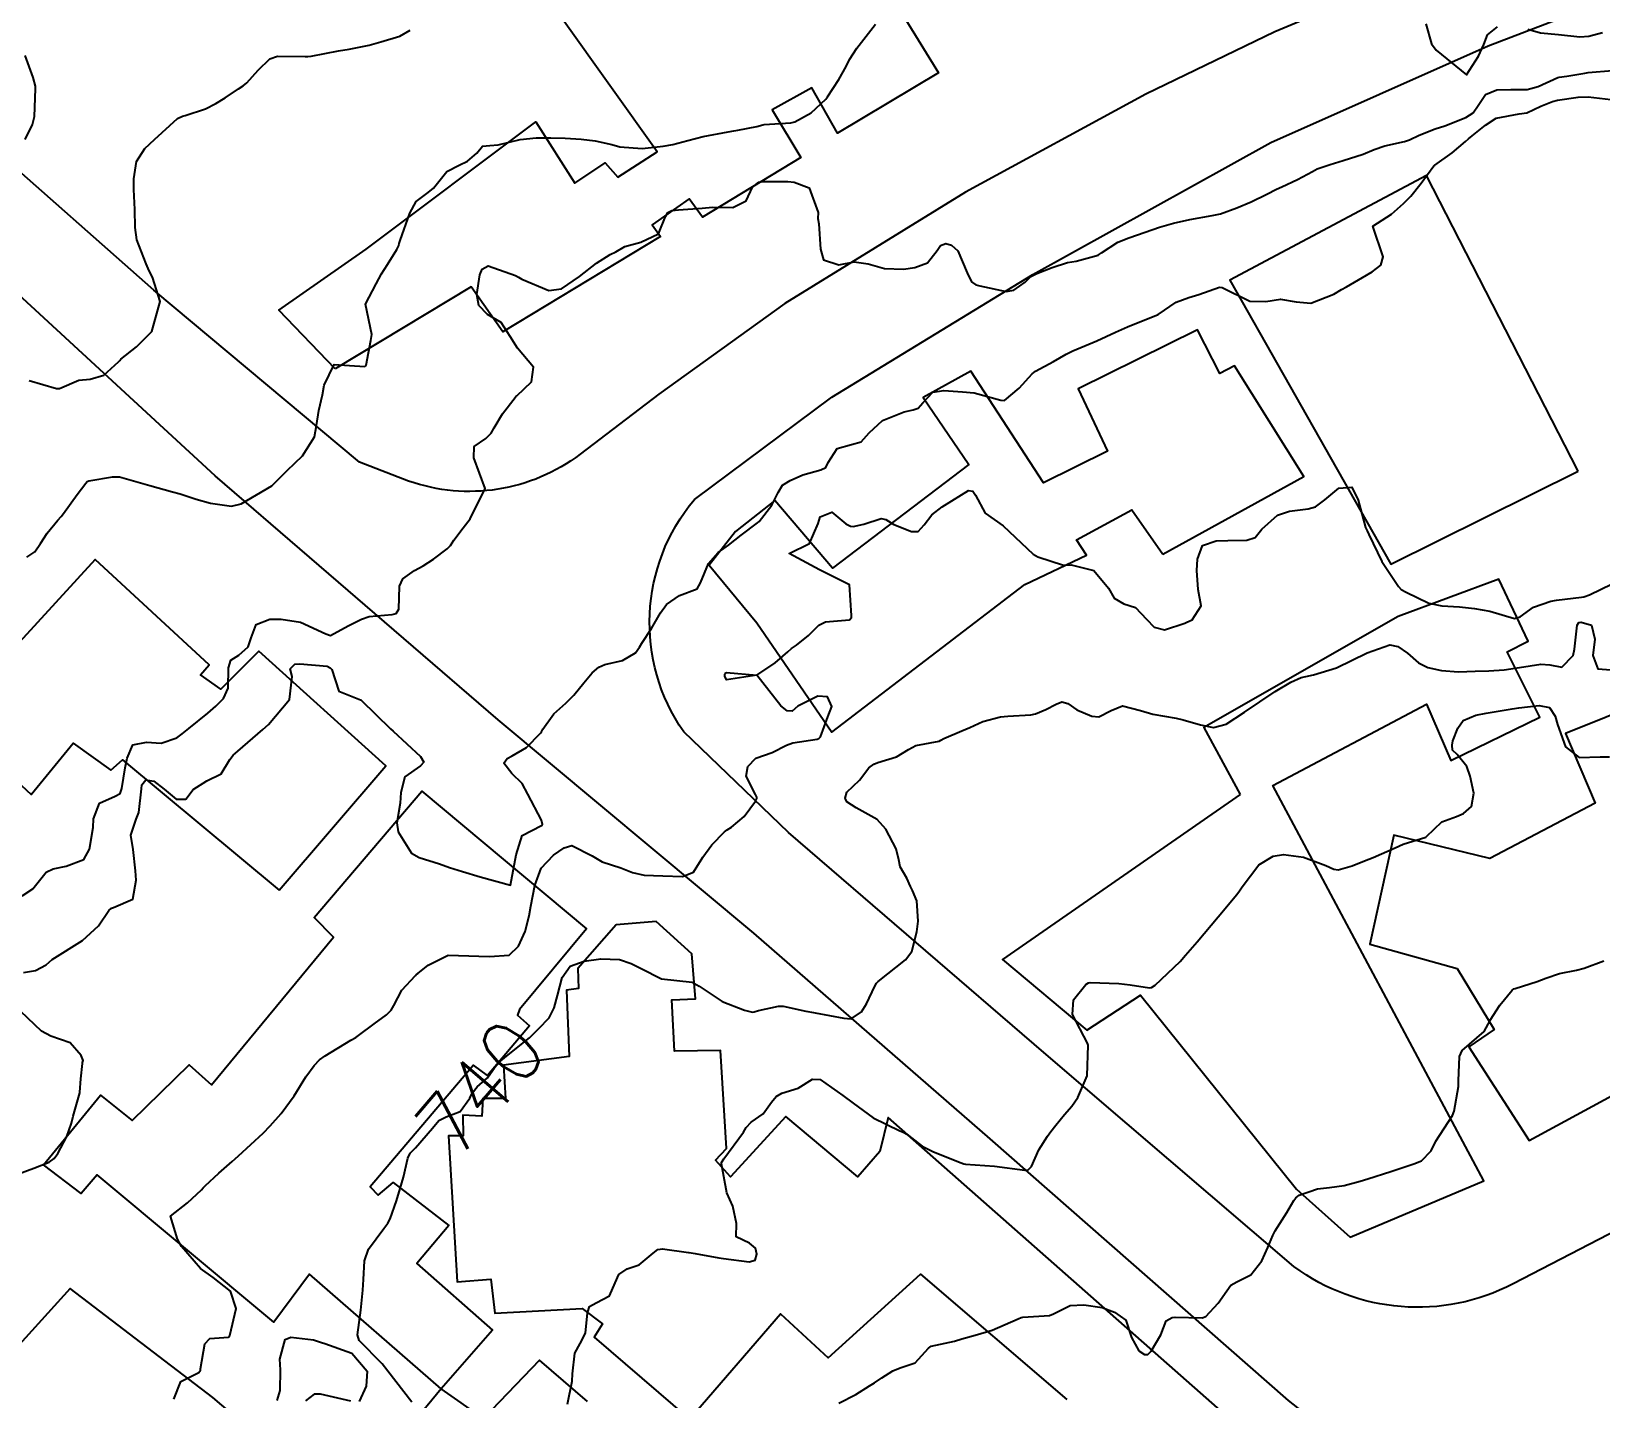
# Model space of a CAD drawing. Header units: metres. Extents: x 318500 to 325275, y 7408834 to 7428799.
# Drawn here: x 320408.5 to 320511.4, y 7414224 to 7414313.7 of the extents above; entities that cross this region are included whole.
import ezdxf
from ezdxf.enums import TextEntityAlignment as Align

# ---------------------------------------------------------------- set-up
doc = ezdxf.new("R2010")
doc.units = ezdxf.units.M
doc.header["$MEASUREMENT"] = 0
for name, color, linetype in [('Cotas', 45, 'Continuous'), ('Curvas de Nivel 1m', 11, 'Continuous'), ('Curvas de Nivel 5m', 15, 'Continuous'), ('Edificações', 30, 'Continuous'), ('Linha Férrea', 20, 'Continuous'), ('Vias Primárias', 230, 'Continuous')]:
    doc.layers.add(name, color=color, linetype=linetype)
doc.styles.add('Style-STANDARD', font='STANDARD.shx')

msp = doc.modelspace()

# ---------------------------------------------------------------- linework, layer by layer
at = {"layer": 'Curvas de Nivel 1m', "flags": 128}
for points, elevation in [([(320408.18, 7414279.18), (320408.71, 7414279.53), (320409.08, 7414280.06), (320409.52, 7414280.74), (320410.21, 7414281.61), (320410.42, 7414281.84), (320410.58, 7414282.04), (320411.49, 7414283.29), (320412.05, 7414284.02), (320412.13, 7414284.13), (320412.24, 7414284.18), (320413.8, 7414284.44), (320414.25, 7414284.45), (320415.95, 7414283.97), (320416.24, 7414283.87), (320417.74, 7414283.45), (320418.23, 7414283.32), (320419.28, 7414282.98), (320420.23, 7414282.71), (320421.6, 7414282.53), (320422.23, 7414282.67), (320424.24, 7414283.86), (320425.26, 7414284.85), (320426.27, 7414285.83), (320427.05, 7414287.07), (320427.18, 7414287.82), (320427.33, 7414288.8), (320427.57, 7414289.82), (320427.69, 7414290.45), (320428.35, 7414291.81), (320430.35, 7414291.69), (320430.41, 7414291.72), (320430.45, 7414291.78), (320430.75, 7414293.4), (320430.82, 7414293.78), (320430.4, 7414295.78), (320431.1, 7414297.1), (320431.44, 7414297.77), (320431.84, 7414298.37), (320432.45, 7414299.36), (320432.58, 7414299.63), (320432.61, 7414299.76), (320432.66, 7414299.95), (320433.3, 7414301.75), (320433.73, 7414302.51), (320434.5, 7414303.1), (320434.85, 7414303.38), (320435.12, 7414303.72), (320435.74, 7414304.49), (320436.53, 7414304.9), (320437.08, 7414305.15), (320437.7, 7414305.69), (320438.08, 7414306.15), (320438.55, 7414306.19), (320439.11, 7414306.23), (320440.55, 7414306.57), (320441.6, 7414306.68), (320442.55, 7414306.68), (320443.5, 7414306.66), (320444.55, 7414306.61), (320445.46, 7414306.49), (320446.55, 7414306.25), (320447.09, 7414306.1), (320448.54, 7414305.98), (320449.92, 7414306.15), (320450.55, 7414306.26), (320451.55, 7414306.51), (320452.55, 7414306.78), (320454.18, 7414307.09), (320454.56, 7414307.15), (320454.82, 7414307.2), (320456.06, 7414307.44), (320456.46, 7414307.54), (320456.56, 7414307.56), (320458.31, 7414307.67), (320458.56, 7414307.73), (320459.63, 7414308.34), (320460.59, 7414309.22), (320460.66, 7414309.31), (320460.7, 7414309.38), (320461.46, 7414310.52), (320461.93, 7414311.37), (320462.16, 7414311.83), (320462.63, 7414312.57), (320463.24, 7414313.35), (320463.85, 7414314.15)], 736), ([(320499.97, 7414314.17), (320500.34, 7414312.85), (320500.64, 7414312.44), (320502.62, 7414310.82), (320503.41, 7414312.04), (320503.77, 7414312.81), (320504.01, 7414313.45), (320504.66, 7414313.97)], 736), ([(320506.66, 7414313.82), (320507.49, 7414313.58), (320508.66, 7414313.46), (320510.06, 7414313.32), (320510.66, 7414313.35), (320511.56, 7414313.6)], 736), ([(320408.06, 7414306.57), (320408.55, 7414307.56), (320408.67, 7414308.08), (320408.75, 7414309.91), (320408.74, 7414310.08), (320408.6, 7414310.64), (320408.06, 7414312.09)], 734), ([(320407.88, 7414256.95), (320408.56, 7414257.4), (320409.1, 7414258.06), (320409.44, 7414258.51), (320409.91, 7414258.72), (320410.76, 7414258.89), (320411.91, 7414259.33), (320412.28, 7414260.01), (320412.52, 7414261.43), (320412.56, 7414262.01), (320412.94, 7414263.03), (320413.97, 7414263.5), (320414.3, 7414263.66), (320414.41, 7414263.99), (320414.63, 7414265.34), (320414.77, 7414265.98), (320415.14, 7414266.85), (320416.02, 7414267.04), (320417, 7414266.97), (320418.02, 7414267.32), (320418.37, 7414267.59), (320418.8, 7414267.93), (320420.05, 7414268.94), (320420.57, 7414269.39), (320421.09, 7414269.9), (320421.39, 7414270.58), (320421.41, 7414271.9), (320421.56, 7414272.42), (320422.09, 7414272.75), (320422.69, 7414273.29), (320422.89, 7414273.88), (320423.23, 7414274.76), (320424.13, 7414275.1), (320424.87, 7414275.11), (320426.13, 7414274.91), (320427.79, 7414274.14), (320428.11, 7414274.03), (320429.25, 7414274.66), (320430.13, 7414275.11), (320430.63, 7414275.27), (320432.14, 7414275.42), (320432.41, 7414275.47), (320432.58, 7414275.75), (320432.62, 7414277.28), (320432.84, 7414277.74), (320433.62, 7414278.29), (320434.17, 7414278.6), (320434.86, 7414279.04), (320435.76, 7414279.71), (320435.97, 7414279.93), (320436.2, 7414280.29), (320436.81, 7414281.09), (320437.26, 7414281.68), (320438.24, 7414283.67), (320437.5, 7414285.68), (320437.53, 7414286.43), (320438.29, 7414286.97), (320438.65, 7414287.31), (320438.83, 7414287.66), (320439.39, 7414288.58), (320440.22, 7414289.65), (320440.26, 7414289.71), (320440.32, 7414289.77), (320441.29, 7414290.68), (320441.42, 7414291.63), (320440.37, 7414292.89), (320439.88, 7414293.66), (320439.29, 7414294.57), (320438.39, 7414295.09), (320437.84, 7414295.69), (320437.69, 7414296.4), (320437.89, 7414297.69), (320438.04, 7414298.08), (320438.44, 7414298.29), (320440.23, 7414297.65), (320440.43, 7414297.55), (320440.66, 7414297.42), (320442.42, 7414296.68), (320443.25, 7414296.78), (320444.43, 7414297.6), (320445.55, 7414298.47), (320446.45, 7414299.03), (320446.81, 7414299.21), (320447.42, 7414299.56), (320448.46, 7414299.84), (320449.62, 7414300.38), (320450.08, 7414301.52), (320450.23, 7414301.78), (320450.49, 7414301.93), (320450.94, 7414301.97), (320452.49, 7414302.08), (320453.16, 7414302.15), (320454.49, 7414302.11), (320455.38, 7414302.56), (320455.79, 7414303.45), (320456.19, 7414303.77), (320456.52, 7414303.83), (320458.11, 7414303.82), (320458.52, 7414303.78), (320459.51, 7414303.4), (320460.1, 7414301.78), (320460.08, 7414301.39), (320460.14, 7414301.05), (320460.25, 7414299.38), (320460.45, 7414298.68), (320461.46, 7414298.36), (320462.45, 7414298.55), (320463.37, 7414298.42), (320464.44, 7414298.12), (320465.69, 7414298.06), (320466.44, 7414298.17), (320467.26, 7414298.48), (320467.89, 7414299.29), (320468.12, 7414299.63), (320468.46, 7414299.76), (320468.83, 7414299.64), (320469.25, 7414299.27), (320469.86, 7414297.84), (320470.15, 7414297.25), (320470.43, 7414297.04), (320470.7, 7414296.98), (320472.42, 7414296.61), (320472.94, 7414296.7), (320473.68, 7414297.21), (320474.04, 7414297.6), (320474.44, 7414297.78), (320475.44, 7414298.19), (320476.45, 7414298.5), (320477.01, 7414298.6), (320478.46, 7414299), (320478.55, 7414299.05), (320478.68, 7414299.14), (320479.75, 7414299.84), (320480.47, 7414300.13), (320482.06, 7414300.68), (320482.48, 7414300.82), (320483.4, 7414301.08), (320484.48, 7414301.32), (320485.95, 7414301.59), (320486.49, 7414301.71), (320487.56, 7414302.09), (320488.5, 7414302.49), (320489.52, 7414302.99), (320490.17, 7414303.33), (320490.52, 7414303.48), (320491.54, 7414303.96), (320492.53, 7414304.49), (320492.84, 7414304.65), (320493.69, 7414304.94), (320494.54, 7414305.2), (320495.84, 7414305.62), (320496.56, 7414305.93), (320497.28, 7414306.17), (320498.56, 7414306.44), (320498.89, 7414306.55), (320499.53, 7414306.87), (320500.57, 7414307.28), (320501.21, 7414307.48), (320502.58, 7414308.02), (320503.06, 7414308.34), (320503.4, 7414308.81), (320503.88, 7414309.53), (320504.61, 7414309.83), (320505.54, 7414309.85), (320506.61, 7414309.87), (320507.32, 7414310.05), (320508.62, 7414310.64), (320508.7, 7414310.66), (320509.2, 7414310.73), (320510.4, 7414310.94), (320510.62, 7414310.97), (320512.21, 7414311.11)], 737), ([(320407.96, 7414251.92), (320408.74, 7414252.06), (320409.45, 7414252.43), (320409.83, 7414252.77), (320411.84, 7414254.02), (320412.88, 7414254.98), (320413.55, 7414255.99), (320413.73, 7414256.14), (320413.87, 7414256.19), (320415.14, 7414256.72), (320415.36, 7414257.98), (320415.3, 7414258.58), (320415.16, 7414259.98), (320415, 7414260.92), (320415.34, 7414261.98), (320415.53, 7414262.41), (320415.69, 7414263.97), (320415.73, 7414264.23), (320415.99, 7414264.57), (320416.51, 7414264.48), (320417.18, 7414263.95), (320417.97, 7414263.3), (320418.6, 7414263.3), (320419.1, 7414263.92), (320419.99, 7414264.5), (320420.93, 7414264.96), (320421.5, 7414265.9), (320421.71, 7414266.18), (320422.01, 7414266.45), (320423.65, 7414267.87), (320424.04, 7414268.2), (320425.4, 7414269.84), (320425.58, 7414271.34), (320425.45, 7414271.84), (320425.76, 7414272.16), (320426.09, 7414272.18), (320427.89, 7414272.01), (320428.08, 7414271.92), (320428.18, 7414271.81), (320428.65, 7414270.38), (320430.06, 7414269.81), (320430.09, 7414269.81), (320430.12, 7414269.78), (320432.03, 7414267.91), (320432.21, 7414267.75), (320434.01, 7414266.1), (320434.22, 7414265.73), (320434, 7414265.47), (320432.97, 7414264.76), (320432.72, 7414263.74), (320432.67, 7414263.04), (320432.45, 7414261.74), (320432.54, 7414261.14), (320433.41, 7414259.74), (320433.92, 7414259.47), (320435.24, 7414259.04), (320435.91, 7414258.81), (320436.76, 7414258.54), (320437.91, 7414258.2), (320439.9, 7414257.65), (320440.29, 7414259.64), (320440.68, 7414260.9), (320441.95, 7414261.56), (320441.99, 7414261.58), (320442.01, 7414261.62), (320441.95, 7414261.92), (320441.05, 7414263.63), (320440.67, 7414264.32), (320439.99, 7414264.98), (320439.48, 7414265.66), (320439.69, 7414265.97), (320440.01, 7414266.14), (320440.96, 7414266.69), (320441.88, 7414267.62), (320441.94, 7414267.71), (320442.03, 7414267.89), (320442.76, 7414268.89), (320443.53, 7414269.6), (320444.07, 7414270.11), (320444.73, 7414270.93), (320445.26, 7414271.58), (320445.7, 7414271.96), (320446.09, 7414272.12), (320447.25, 7414272.39), (320448.1, 7414272.9), (320448.37, 7414273.27), (320448.52, 7414273.53), (320449.15, 7414274.5), (320449.76, 7414275.52), (320450.15, 7414276.07), (320451, 7414276.66), (320452.16, 7414277.1), (320452.37, 7414277.49), (320452.89, 7414278.76), (320453.53, 7414279.47), (320453.91, 7414279.75), (320454.2, 7414279.96), (320455.04, 7414280.62), (320456.12, 7414281.43), (320456.22, 7414281.52), (320457.06, 7414282.59), (320457.47, 7414283.42), (320457.76, 7414283.9), (320458.25, 7414284.2), (320459.08, 7414284.58), (320460.26, 7414284.9), (320460.59, 7414285.05), (320460.76, 7414285.38), (320461.35, 7414286.3), (320462.29, 7414286.56), (320462.91, 7414286.73), (320463.44, 7414287.34), (320464.31, 7414288.14), (320465.73, 7414288.72), (320466.32, 7414288.84), (320466.66, 7414288.95), (320466.96, 7414289.29), (320467.62, 7414290), (320468.33, 7414290.11), (320469.56, 7414290.03), (320470.33, 7414289.95), (320472.07, 7414289.48), (320472.32, 7414289.46), (320473.28, 7414290.26), (320474.13, 7414291.2), (320474.25, 7414291.3), (320474.35, 7414291.37), (320475.53, 7414292.02), (320476.37, 7414292.5), (320476.81, 7414292.72), (320477.86, 7414293.15), (320478.38, 7414293.36), (320479.59, 7414293.93), (320480.39, 7414294.29), (320482.4, 7414295.09), (320483.59, 7414295.9), (320484.42, 7414296.22), (320485.07, 7414296.4), (320486.43, 7414296.89), (320486.6, 7414296.87), (320488.41, 7414295.98), (320489.46, 7414295.94), (320490.42, 7414296.11), (320491.46, 7414295.93), (320492.42, 7414295.85), (320493.93, 7414296.44), (320494.43, 7414296.73), (320494.76, 7414296.92), (320495.81, 7414297.53), (320496.44, 7414297.89), (320497.01, 7414298.33), (320497.16, 7414298.89), (320496.49, 7414300.9), (320497.7, 7414301.69), (320498.5, 7414302.37), (320498.97, 7414302.87), (320499.66, 7414303.72), (320500.48, 7414304.85), (320500.51, 7414304.88), (320500.54, 7414304.9), (320501.69, 7414305.7), (320502.56, 7414306.44), (320502.75, 7414306.63), (320502.99, 7414306.82), (320503.88, 7414307.51), (320504.58, 7414307.98), (320506.08, 7414308.27), (320506.59, 7414308.34), (320507.51, 7414308.76), (320508.27, 7414309.07), (320508.6, 7414309.17), (320509.96, 7414309.36), (320510.6, 7414309.37), (320512.1, 7414309.2)], 738), ([(320417.83, 7414223.93), (320418.29, 7414225.09), (320419.47, 7414225.67), (320419.56, 7414225.82), (320419.57, 7414225.91), (320419.85, 7414227.55), (320420.18, 7414227.9), (320421.41, 7414227.99), (320421.5, 7414228.09), (320421.91, 7414229.88), (320421.54, 7414231.01), (320420.41, 7414231.9), (320419.56, 7414232.5), (320418.32, 7414233.93), (320418.07, 7414234.42), (320417.6, 7414235.94), (320418.72, 7414236.81), (320419.63, 7414237.66), (320419.75, 7414237.78), (320419.87, 7414237.91), (320420.78, 7414238.76), (320421.65, 7414239.52), (320421.85, 7414239.69), (320422.07, 7414239.88), (320423.68, 7414241.37), (320424.14, 7414241.85), (320424.86, 7414242.67), (320425.71, 7414243.83), (320426.48, 7414245.07), (320427.02, 7414245.82), (320427.37, 7414246.18), (320427.75, 7414246.46), (320429.44, 7414247.47), (320429.76, 7414247.66), (320429.93, 7414247.78), (320430.97, 7414248.56), (320431.78, 7414249.14), (320432.09, 7414249.44), (320432.25, 7414249.75), (320432.78, 7414250.76), (320433.67, 7414251.73), (320433.75, 7414251.8), (320433.82, 7414251.86), (320434.51, 7414252.4), (320435.83, 7414253.05), (320437.17, 7414253.02), (320437.83, 7414253), (320438.54, 7414252.96), (320439.83, 7414253.06), (320440.43, 7414253.64), (320440.88, 7414254.61), (320441.13, 7414255.63), (320441.24, 7414256.27), (320441.5, 7414257.63), (320441.91, 7414258.77), (320442.72, 7414259.61), (320443.44, 7414260.09), (320443.93, 7414260.25), (320445.27, 7414259.58), (320445.92, 7414259.17), (320447.15, 7414258.79), (320447.91, 7414258.47), (320448.67, 7414258.3), (320449.91, 7414258.27), (320451.2, 7414258.21), (320451.91, 7414258.51), (320452.53, 7414259.48), (320453.11, 7414260.29), (320453.95, 7414261.14), (320454.13, 7414261.27), (320454.4, 7414261.45), (320455.24, 7414262.16), (320455.98, 7414263.16), (320456.06, 7414263.34), (320456.06, 7414263.43), (320455.98, 7414263.59), (320455.36, 7414264.81), (320455.47, 7414265.44), (320456.01, 7414265.99), (320457.08, 7414266.35), (320458.02, 7414266.83), (320458.43, 7414267), (320460.03, 7414267.23), (320460.13, 7414267.28), (320460.24, 7414267.38), (320460.73, 7414268.69), (320460.99, 7414269.37), (320460.7, 7414270), (320460.07, 7414270.06), (320458.76, 7414269.4), (320458.39, 7414269.07), (320458.06, 7414269.08), (320457.64, 7414269.41), (320456.08, 7414271.43), (320454.08, 7414271.13), (320453.98, 7414271.36), (320453.97, 7414271.46), (320453.99, 7414271.55), (320454.08, 7414271.61), (320456.08, 7414271.43), (320457.28, 7414272.23), (320458.1, 7414272.95), (320458.34, 7414273.17), (320458.67, 7414273.4), (320459.47, 7414274.04), (320460.13, 7414274.71), (320460.57, 7414274.94), (320462.14, 7414275.06), (320462.27, 7414275.22), (320462.28, 7414275.35), (320462.16, 7414277.35), (320460.17, 7414278.35), (320458.19, 7414279.41), (320459.52, 7414280.07), (320460.1, 7414281.38), (320460.22, 7414281.82), (320460.98, 7414282.12), (320461.91, 7414281.35), (320462.22, 7414281.21), (320462.38, 7414281.19), (320463.08, 7414281.34), (320464.22, 7414281.7), (320464.53, 7414281.64), (320465.05, 7414281.32), (320466.21, 7414280.85), (320466.65, 7414280.85), (320467.05, 7414281.29), (320467.55, 7414281.96), (320468.23, 7414282.48), (320469.49, 7414283.26), (320469.95, 7414283.55), (320470.24, 7414283.51), (320470.41, 7414283.25), (320471.06, 7414282.07), (320472.22, 7414281.22), (320474.19, 7414279.38), (320474.5, 7414279.2), (320476.18, 7414278.64), (320476.69, 7414278.66), (320478.18, 7414278.29), (320479.14, 7414277.13), (320479.51, 7414276.48), (320480.15, 7414276.11), (320480.92, 7414275.87), (320481.64, 7414275.1), (320482.13, 7414274.59), (320482.81, 7414274.4), (320484.14, 7414274.85), (320484.28, 7414274.91), (320484.64, 7414275.05), (320485.23, 7414275.97), (320485.03, 7414277.05), (320484.94, 7414278.29), (320484.99, 7414279.05), (320485.31, 7414279.94), (320486.21, 7414280.25), (320486.97, 7414280.26), (320488.21, 7414280.28), (320488.76, 7414280.46), (320489.19, 7414281), (320490.23, 7414281.93), (320491.01, 7414282.19), (320492.24, 7414282.34), (320492.72, 7414282.48), (320493.34, 7414282.94), (320494.26, 7414283.69), (320495.11, 7414283.77), (320495.51, 7414282.91), (320496, 7414281.12), (320496.11, 7414280.9), (320496.22, 7414280.67), (320497.08, 7414278.89), (320498.17, 7414277.24), (320498.35, 7414277.06), (320498.67, 7414276.87), (320500.16, 7414276.15), (320501.02, 7414275.98), (320502.16, 7414275.91), (320503.16, 7414275.81), (320504.15, 7414275.63), (320505.77, 7414275.15), (320506.15, 7414275.25), (320507.02, 7414275.89), (320508.16, 7414276.28), (320508.54, 7414276.36), (320510.17, 7414276.54), (320510.33, 7414276.56), (320510.69, 7414276.71), (320512.18, 7414277.42)], 739), ([(320443.64, 7414223.59), (320443.95, 7414225.1), (320443.98, 7414225.58), (320444.14, 7414226.93), (320444.49, 7414227.58), (320444.83, 7414228.25), (320444.96, 7414229.58), (320445.09, 7414230.01), (320445.53, 7414230.25), (320446.4, 7414230.7), (320446.78, 7414231.55), (320447.01, 7414232.1), (320447.56, 7414232.48), (320448.36, 7414232.73), (320449.26, 7414233.51), (320449.58, 7414233.75), (320449.87, 7414233.79), (320451.58, 7414233.55), (320451.63, 7414233.54), (320452.03, 7414233.48), (320453.58, 7414233.2), (320453.88, 7414233.15), (320455.57, 7414232.94), (320455.95, 7414233.05), (320456.08, 7414233.43), (320455.99, 7414233.83), (320455.59, 7414234.15), (320454.72, 7414234.57), (320454.74, 7414235.44), (320454.49, 7414236.58), (320454.11, 7414237.45), (320453.76, 7414239.36), (320453.75, 7414239.46), (320453.9, 7414239.7), (320455.2, 7414241.44), (320455.38, 7414241.74), (320455.69, 7414242.09), (320456.48, 7414242.64), (320457.03, 7414243.42), (320457.34, 7414243.79), (320457.72, 7414243.99), (320458.79, 7414244.32), (320459.73, 7414244.93), (320460.22, 7414244.89), (320461.72, 7414243.85), (320462.39, 7414243.34), (320463.7, 7414242.38), (320465.45, 7414241.53), (320465.68, 7414241.44), (320465.92, 7414241.3), (320466.92, 7414240.52), (320467.67, 7414240.15), (320469.48, 7414239.43), (320469.66, 7414239.36), (320469.76, 7414239.35), (320471.66, 7414239.22), (320473.66, 7414238.95), (320473.88, 7414238.96), (320474.09, 7414239.19), (320474.57, 7414240.28), (320475.13, 7414241.18), (320475.36, 7414241.49), (320475.69, 7414241.9), (320476.26, 7414242.6), (320476.74, 7414243.15), (320477.14, 7414243.72), (320477.74, 7414245.14), (320477.81, 7414247.14), (320477.76, 7414247.29), (320476.78, 7414249.16), (320476.84, 7414250.12), (320477.66, 7414251.14), (320477.82, 7414251.23), (320477.94, 7414251.26), (320479.82, 7414251.19), (320480.56, 7414251.1), (320481.82, 7414250.92), (320481.96, 7414250.94), (320482.2, 7414251.08), (320483.84, 7414252.65), (320484.2, 7414253.05), (320484.95, 7414253.94), (320485.87, 7414255.03), (320486.79, 7414256.12), (320487.53, 7414257.01), (320487.69, 7414257.22), (320487.91, 7414257.55), (320489, 7414258.99), (320489.94, 7414259.56), (320490.63, 7414259.66), (320491.94, 7414259.48), (320493.39, 7414258.94), (320493.93, 7414258.71), (320494.2, 7414258.65), (320495.13, 7414258.91), (320495.93, 7414259.25), (320496.5, 7414259.46), (320497.94, 7414260.11), (320498.47, 7414260.34), (320499.95, 7414260.81), (320500, 7414260.85), (320501, 7414261.8), (320501.97, 7414262.16), (320502.44, 7414262.35), (320502.96, 7414262.81), (320503.11, 7414263.68), (320502.86, 7414264.81), (320502.65, 7414265.44), (320502.02, 7414266.23), (320501.71, 7414266.51), (320501.68, 7414266.83), (320501.74, 7414267.12), (320502.05, 7414267.95), (320502.42, 7414268.45), (320503.24, 7414268.81), (320503.92, 7414268.94), (320504.06, 7414268.96), (320505.62, 7414269.22), (320506.07, 7414269.28), (320507.4, 7414269.43), (320508.07, 7414269.3), (320508.45, 7414268.74), (320508.6, 7414268.19), (320509.12, 7414266.73), (320510.02, 7414266.02), (320511.39, 7414266.07), (320512.02, 7414266.08)], 741), ([(320461.44, 7414223.65), (320462.56, 7414224.23), (320463.46, 7414224.8), (320463.79, 7414225), (320464.27, 7414225.32), (320464.99, 7414225.79), (320465.48, 7414225.98), (320466.46, 7414226.31), (320467.33, 7414227.27), (320467.5, 7414227.39), (320469.04, 7414227.72), (320469.51, 7414227.89), (320470.39, 7414228.12), (320471.51, 7414228.45), (320473.21, 7414229.19), (320473.42, 7414229.29), (320473.52, 7414229.31), (320475.28, 7414229.42), (320475.53, 7414229.51), (320476.62, 7414230.07), (320477.53, 7414230.12), (320478.73, 7414229.93), (320479.53, 7414229.63), (320480.28, 7414229.1), (320480.64, 7414227.96), (320481.14, 7414227.09), (320481.5, 7414226.86), (320481.73, 7414226.86), (320481.95, 7414227.08), (320482.57, 7414228.14), (320482.93, 7414229.07), (320483.31, 7414229.28), (320483.52, 7414229.31), (320485.29, 7414229.26), (320485.52, 7414229.35), (320486.34, 7414230.22), (320486.9, 7414231.02), (320487.17, 7414231.4), (320487.56, 7414231.62), (320488.48, 7414232.09), (320489.2, 7414232.99), (320489.59, 7414233.87), (320489.92, 7414234.66), (320490.08, 7414234.97), (320490.84, 7414236.18), (320491.31, 7414236.95), (320491.44, 7414237.14), (320491.64, 7414237.3), (320492.86, 7414237.72), (320493.64, 7414237.82), (320494.61, 7414237.95), (320495.65, 7414238.23), (320496.15, 7414238.39), (320497.66, 7414238.87), (320499.17, 7414239.36), (320499.67, 7414239.57), (320500.3, 7414240.22), (320500.62, 7414240.84), (320501.71, 7414242.53), (320501.82, 7414242.82), (320502.11, 7414244.44), (320502.11, 7414244.81), (320502.16, 7414246.41), (320502.35, 7414246.81), (320503.78, 7414248.04), (320504.06, 7414248.52), (320504.19, 7414248.79), (320504.82, 7414249.77), (320505.62, 7414250.77), (320505.74, 7414250.85), (320505.82, 7414250.87), (320507.26, 7414251.32), (320507.83, 7414251.55), (320508.72, 7414251.85), (320509.84, 7414252.07), (320510.34, 7414252.2), (320511.63, 7414252.69)], 742), ([(320407.64, 7414238.71), (320408.63, 7414239.08), (320409.65, 7414239.47), (320409.98, 7414239.72), (320410.21, 7414240.04), (320410.8, 7414241.16), (320411.1, 7414242.03), (320411.22, 7414242.5), (320411.65, 7414244.02), (320411.66, 7414244.07), (320411.72, 7414244.94), (320411.82, 7414245.94), (320411.84, 7414246.02), (320411.87, 7414246.14), (320411.74, 7414246.48), (320411.03, 7414247.31), (320409.76, 7414247.74), (320409.15, 7414248.06), (320407.78, 7414249.37)], 738)]:
    msp.add_lwpolyline(points, dxfattribs=dict(at, elevation=elevation))
at = {"layer": 'Curvas de Nivel 5m', "flags": 128}
for points, elevation in [([(320408.33, 7414290.76), (320410.13, 7414290.25), (320410.32, 7414290.25), (320411.58, 7414290.78), (320412.33, 7414290.85), (320413.22, 7414291.12), (320414.2, 7414291.99), (320414.27, 7414292.08), (320414.35, 7414292.16), (320415.37, 7414292.98), (320416.38, 7414293.97), (320416.92, 7414295.96), (320416.42, 7414297.55), (320416.21, 7414297.97), (320416.01, 7414298.41), (320415.39, 7414299.99), (320415.28, 7414300.8), (320415.27, 7414301.99), (320415.2, 7414303.29), (320415.19, 7414303.99), (320415.37, 7414305.14), (320415.91, 7414305.98), (320416.55, 7414306.57), (320418.06, 7414307.95), (320418.39, 7414308.11), (320418.56, 7414308.16), (320419.9, 7414308.6), (320420.58, 7414308.94), (320421.18, 7414309.32), (320422.06, 7414309.9), (320422.38, 7414310.11), (320422.6, 7414310.29), (320423.36, 7414311.13), (320424.12, 7414311.87), (320424.62, 7414312.05), (320426.44, 7414312.03), (320426.62, 7414312.02), (320426.83, 7414312.05), (320428.63, 7414312.4), (320429.33, 7414312.5), (320430.63, 7414312.77), (320431.41, 7414312.99), (320432.64, 7414313.37), (320433.32, 7414313.75)], 735), ([(320433.44, 7414223.73), (320431.87, 7414225.75), (320431.48, 7414226.23), (320429.98, 7414227.77), (320429.87, 7414228.14), (320430.09, 7414229.77), (320430.23, 7414231.08), (320430.26, 7414231.77), (320430.34, 7414233), (320430.6, 7414233.76), (320431.59, 7414235.13), (320431.87, 7414235.48), (320432.01, 7414235.75), (320432.43, 7414236.93), (320432.66, 7414237.74), (320432.89, 7414238.49), (320433.18, 7414239.73), (320433.33, 7414240.07), (320433.67, 7414240.41), (320434.8, 7414241.71), (320435.2, 7414242.2), (320435.69, 7414242.44), (320436.6, 7414242.79), (320437.23, 7414243.68), (320437.39, 7414244), (320437.72, 7414244.41), (320438.39, 7414245), (320438.85, 7414245.66), (320439.27, 7414246.13), (320439.75, 7414246.51), (320441.16, 7414247.63), (320441.46, 7414247.93), (320441.77, 7414248.24), (320442.44, 7414248.95), (320442.77, 7414249.61), (320443, 7414250.4), (320443.29, 7414251.6), (320443.83, 7414252.34), (320444.74, 7414252.67), (320445.83, 7414252.82), (320447.06, 7414252.77), (320447.83, 7414252.51), (320448.48, 7414252.18), (320449.82, 7414251.51), (320451.82, 7414251.28), (320452.28, 7414251.02), (320453.8, 7414250.02), (320455.25, 7414249.44), (320455.79, 7414249.31), (320455.89, 7414249.33), (320456.17, 7414249.43), (320457.5, 7414249.71), (320457.79, 7414249.7), (320459.28, 7414249.39), (320459.79, 7414249.29), (320459.89, 7414249.28), (320461.78, 7414248.92), (320462.26, 7414248.87), (320462.94, 7414249.34), (320463.26, 7414249.87), (320463.82, 7414251.03), (320463.93, 7414251.22), (320464.04, 7414251.33), (320465.83, 7414252.74), (320466.23, 7414253.29), (320466.56, 7414254.58), (320466.66, 7414255.29), (320466.56, 7414256.62), (320466.28, 7414257.29), (320466.16, 7414257.56), (320465.91, 7414258.11), (320465.47, 7414258.86), (320465.38, 7414259.31), (320465.2, 7414260.04), (320464.54, 7414261.32), (320463.96, 7414261.96), (320462.59, 7414262.72), (320461.98, 7414263.11), (320461.86, 7414263.35), (320461.98, 7414263.75), (320462.81, 7414264.53), (320463.41, 7414265.34), (320463.74, 7414265.6), (320464.01, 7414265.7), (320465.24, 7414266.08), (320466.02, 7414266.56), (320466.51, 7414266.81), (320468.03, 7414267.1), (320468.14, 7414267.16), (320468.33, 7414267.27), (320469.52, 7414267.77), (320470.04, 7414268), (320470.9, 7414268.38), (320472.05, 7414268.69), (320472.53, 7414268.74), (320474.05, 7414268.82), (320474.35, 7414268.89), (320475.04, 7414269.18), (320475.71, 7414269.53), (320476.07, 7414269.67), (320476.48, 7414269.58), (320477.06, 7414269.15), (320478.05, 7414268.73), (320478.5, 7414268.69), (320479.32, 7414269.12), (320480.06, 7414269.41), (320481.24, 7414269.1), (320482.06, 7414268.87), (320483.59, 7414268.6), (320484.05, 7414268.5), (320485.18, 7414268.18), (320486.04, 7414268), (320486.86, 7414268.21), (320488.06, 7414269.01), (320490.07, 7414270.36), (320491.11, 7414270.97), (320491.78, 7414271.27), (320492.09, 7414271.35), (320492.59, 7414271.45), (320494.1, 7414271.92), (320496.11, 7414272.9), (320497.59, 7414273.41), (320498.12, 7414273.32), (320498.75, 7414272.87), (320499.47, 7414272.23), (320500.1, 7414271.94), (320500.99, 7414271.73), (320502.1, 7414271.65), (320503.2, 7414271.7), (320504.1, 7414271.71), (320505.1, 7414271.79), (320506.1, 7414271.94), (320507.5, 7414272.15), (320508.1, 7414272.1), (320508.88, 7414271.95), (320509.62, 7414272.72), (320509.71, 7414273.13), (320509.88, 7414274.72), (320509.99, 7414274.88), (320510.14, 7414274.9), (320510.82, 7414274.71), (320511.04, 7414273.79), (320510.91, 7414272.71), (320511.25, 7414271.85), (320512.1, 7414271.78)], 740), ([(320424.59, 7414223.84), (320424.8, 7414224.49), (320424.82, 7414225.84), (320424.77, 7414226.55), (320425.12, 7414227.84), (320425.5, 7414228), (320426.99, 7414227.82), (320427.5, 7414227.65), (320427.72, 7414227.58), (320429.49, 7414226.95), (320430.5, 7414225.76), (320430.45, 7414224.77), (320429.97, 7414223.77)], 740), ([(320429.44, 7414223.78), (320427.45, 7414224.25), (320427.02, 7414224.24), (320426.45, 7414223.82)], 740)]:
    msp.add_lwpolyline(points, dxfattribs=dict(at, elevation=elevation))
at = {"layer": 'Edificações'}
for points in [[(320428.4, 7414291.52), (320424.72, 7414295.37), (320430.44, 7414299.38), (320441.56, 7414307.73), (320444.14, 7414303.72), (320446.12, 7414305.04), (320446.95, 7414304.11), (320449.53, 7414305.76), (320443.31, 7414314.48), (320454.65, 7414321.19), (320454.6, 7414323), (320458.89, 7414325.75), (320467.98, 7414310.95), (320461.37, 7414306.99), (320459.67, 7414309.96), (320457.08, 7414308.53), (320458.95, 7414305.4), (320452.51, 7414301.48), (320451.63, 7414302.69), (320449.21, 7414300.99), (320449.76, 7414300.22), (320439.41, 7414293.95), (320437.32, 7414296.92), (320428.4, 7414291.52)], [(320509.96, 7414284.82), (320500, 7414304.21), (320487.11, 7414297.34), (320497.67, 7414278.71), (320509.96, 7414284.82)], [(320482.71, 7414279.36), (320491.96, 7414284.46), (320487.41, 7414291.72), (320486.45, 7414291.22), (320484.98, 7414294.09), (320477.15, 7414290.21), (320479.07, 7414286.12), (320474.88, 7414284.05), (320470.12, 7414291.37), (320466.99, 7414289.65), (320469.97, 7414285.26), (320461.03, 7414278.45), (320457.24, 7414282.89), (320454.66, 7414280.86), (320452.94, 7414278.64), (320456.08, 7414274.86), (320460.98, 7414267.68), (320473.66, 7414277.37), (320477.7, 7414279.3), (320477.05, 7414280.31), (320480.68, 7414282.28), (320482.71, 7414279.36)], [(320424.73, 7414257.32), (320431.72, 7414265.47), (320423.39, 7414273.01), (320420.91, 7414270.5), (320419.56, 7414271.46), (320420.15, 7414272.11), (320412.66, 7414279.03), (320405.08, 7414270.76), (320405.75, 7414270.17), (320403.87, 7414267.86), (320408.46, 7414263.6), (320411.22, 7414266.97), (320413.69, 7414265.2), (320414.45, 7414265.87), (320424.73, 7414257.32)], [(320487.78, 7414263.59), (320472.18, 7414252.78), (320477.72, 7414248.14), (320481.25, 7414250.44), (320491.47, 7414237.71), (320495, 7414234.56), (320503.76, 7414238.24), (320489.93, 7414264.19), (320500, 7414269.52), (320501.61, 7414265.84), (320507.45, 7414268.68), (320505.3, 7414272.97), (320506.68, 7414273.67), (320504.76, 7414277.73), (320498.15, 7414275.28), (320485.4, 7414267.99), (320487.78, 7414263.59)], [(320518.9, 7414248.04), (320529.76, 7414252.54), (320529.84, 7414254.71), (320522.47, 7414272.95), (320509.12, 7414267.6), (320511.06, 7414263.03), (320504.15, 7414259.39), (320497.86, 7414260.94), (320496.29, 7414253.77), (320502.02, 7414252.18), (320504.44, 7414248.18), (320502.78, 7414247.05), (320506.74, 7414240.9), (320515.81, 7414245.82), (320513.05, 7414250.64), (320514.1, 7414251.31), (320515.84, 7414252.1), (320518.02, 7414248.16), (320518.9, 7414248.04)], [(320435.36, 7414224.6), (320426.72, 7414232.12), (320424.39, 7414228.97), (320412.79, 7414238.65), (320411.75, 7414237.41), (320409.26, 7414239.29), (320413, 7414243.88), (320415.08, 7414242.21), (320418.83, 7414245.85), (320420.3, 7414244.54), (320428.3, 7414254.23), (320427.03, 7414255.53), (320434.09, 7414263.81), (320444.89, 7414254.79), (320440.5, 7414249.48), (320440.5, 7414249.48), (320440.36, 7414249.12), (320441.16, 7414248.41), (320438.4, 7414245.15), (320437.49, 7414245.84), (320430.7, 7414237.86), (320431.22, 7414237.31), (320432.21, 7414238.13), (320435.86, 7414235.31), (320433.76, 7414232.83), (320438.73, 7414228.44), (320435.36, 7414224.6)], [(320431.58, 7414214.49), (320420.38, 7414224.03), (320411.02, 7414231.19), (320403.68, 7414223.08), (320403.13, 7414223.07), (320400.98, 7414224.85), (320396.38, 7414219.91), (320408.04, 7414210.28), (320409.49, 7414211.72), (320412.84, 7414208.25), (320411.12, 7414206.24), (320417.64, 7414200.48), (320418.76, 7414201.88), (320419.72, 7414201.2), (320431.58, 7414214.49)]]:
    msp.add_lwpolyline(points, close=True, dxfattribs=at)
for points in [[(320493.48, 7414217), (320464.69, 7414242.41), (320464.13, 7414240.17), (320462.69, 7414238.5), (320457.98, 7414242.48), (320454.34, 7414238.5), (320453.35, 7414239.6), (320454.07, 7414240.36), (320453.69, 7414246.8), (320450.66, 7414246.76), (320450.66, 7414246.76), (320450.49, 7414250.13), (320452.04, 7414250.19), (320451.81, 7414253.15), (320449.46, 7414255.27), (320446.84, 7414255.04), (320444.32, 7414252.18), (320444.38, 7414250.87), (320443.58, 7414250.76), (320443.75, 7414246.4), (320439.46, 7414245.83), (320439.58, 7414243.66), (320438.09, 7414243.66), (320438.03, 7414242.49), (320436.78, 7414242.56), (320436.81, 7414241.2), (320435.84, 7414241.2), (320436.42, 7414231.63), (320438.61, 7414231.79), (320438.88, 7414229.56), (320444.62, 7414229.88), (320445.95, 7414228.86), (320445.4, 7414227.98), (320451.66, 7414222.6), (320457.63, 7414229.52), (320460.76, 7414226.63), (320466.8, 7414232.12), (320476.4, 7414223.9)], [(320444.95, 7414223.77), (320441.81, 7414226.49), (320438.14, 7414222.65), (320435.36, 7414224.6), (320433.41, 7414222.23)]]:
    msp.add_lwpolyline(points, dxfattribs=at)
at = {"layer": 'Linha Férrea'}
msp.add_lwpolyline([(320223.39, 7414139.11, -0.076005), (320320.44, 7414312, -0.027328), (320414.07, 7414419.91, -0.009752), (320494.14, 7414502.31), (320539.58, 7414547.56, -0.011191), (320630.31, 7414631.79), (320756.6, 7414744.3), (320803.26, 7414786.66, 0.019521), (320844.17, 7414825.78, 0.046857), (320912.06, 7414907.56, 0.028693), (320959.44, 7414990.44), (320996.91, 7415059.89, -0.026975), (321044.53, 7415137.19, -0.050883), (321124.04, 7415226.54, -0.025562), (321181.81, 7415273.24, -0.010464), (321204.93, 7415290.01), (321276, 7415340.1, 0.037465), (321348.3, 7415399.17, 0.070178), (321431.57, 7415506.43, 0.032105), (321468.49, 7415582.4, 0.011032), (321478.31, 7415606.63)], format="xyb", dxfattribs=at)
at = {"layer": 'Vias Primárias'}
for points in [[(320517.89, 7414325.29), (320490.06, 7414313.65), (320481.6, 7414309.56), (320469.76, 7414303.12), (320457.9, 7414295.81), (320449.63, 7414289.86), (320444.49, 7414285.94, -0.252628), (320433.22, 7414284.17), (320430.01, 7414285.4), (320416.51, 7414296.69), (320405.75, 7414306.18, -0.232451)], [(320525.68, 7414241.83), (320505.68, 7414231.48, -0.285797), (320491.31, 7414232.62), (320474.9, 7414246.67), (320458.15, 7414261.1), (320451.27, 7414267.71, -0.337809), (320451.97, 7414282.95), (320460.98, 7414289.67), (320474.18, 7414297.73), (320489.79, 7414306.39), (320504.05, 7414312.72), (320516.7, 7414317.58)], [(320506.2, 7414211.85), (320490.96, 7414223.84), (320471.38, 7414241), (320455.87, 7414254.51), (320439.1, 7414268.5), (320420.53, 7414284.5), (320403.11, 7414300.56, 0.299302), (320386.8, 7414303.24), (320383.91, 7414301.61), (320375.43, 7414291.71), (320366.33, 7414281.44), (320354.76, 7414268.31), (320346.79, 7414259.68, 0.441442), (320347.36, 7414253.03), (320365.37, 7414237.98), (320380.65, 7414224.93), (320394.7, 7414211.86), (320415.07, 7414195.52), (320432.83, 7414179.9), (320450.57, 7414164.53), (320463.03, 7414154.09)]]:
    msp.add_lwpolyline(points, format="xyb", dxfattribs=at)

# ---------------------------------------------------------------- texts
at = {"layer": 'Cotas', "style": 'Style-STANDARD'}
msp.add_text('740', height=4, rotation=49.4982, dxfattribs=at).set_placement((320437.93, 7414244.38, 740), align=Align.MIDDLE_CENTER)

doc.saveas('drawing.dxf')
